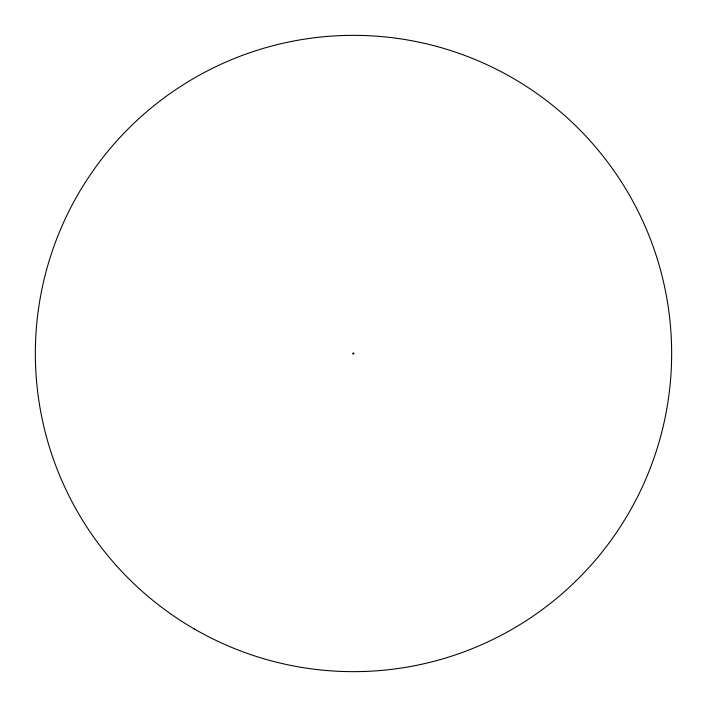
<?xml version="1.0" encoding="UTF-8"?>
<svg xmlns="http://www.w3.org/2000/svg" width="707" height="707" viewBox="0 0 707 707"><rect width="100%" height="100%" fill="white"/><g stroke="black" fill="none" stroke-linecap="round" stroke-linejoin="round"><path stroke-width="1.06" d="M352.908 353.341C353.659 355.674 354.728 351.697 352.908 353.341M194.425 629.027A318.15 318.15 0 0 0 671.65 353.5A318.15 318.15 0 0 0 194.425 77.973A318.15 318.15 0 0 0 194.425 629.027"/></g></svg>
